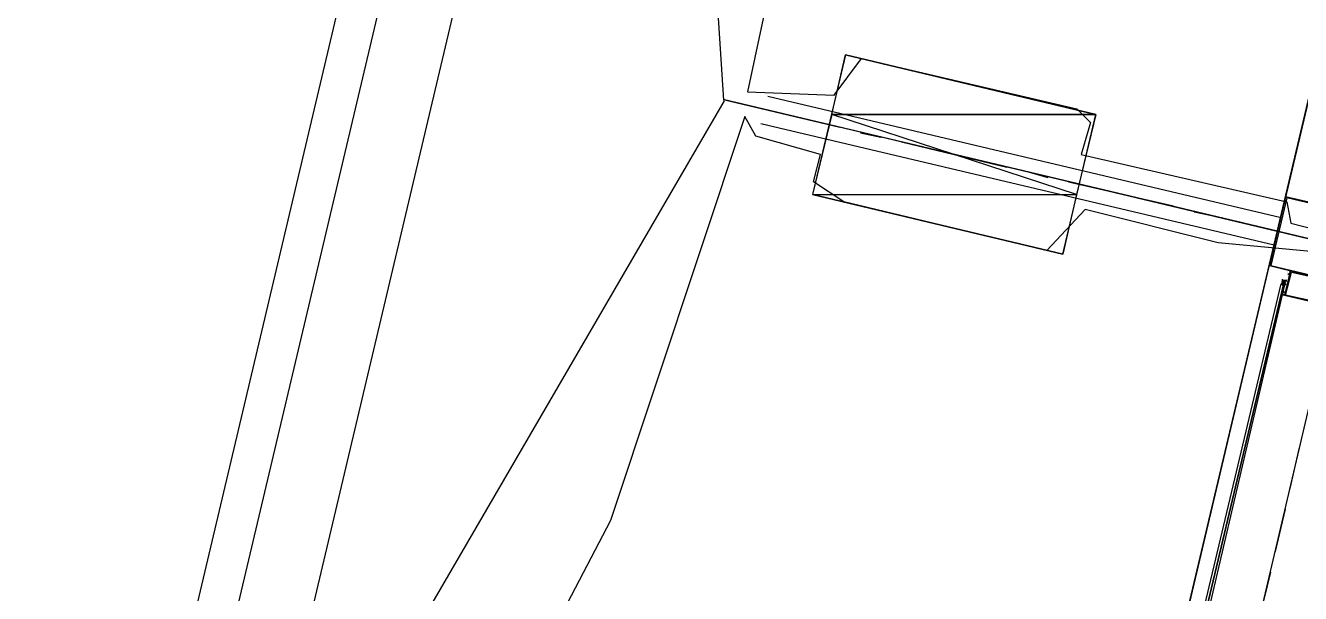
# Model space of a CAD drawing. Header units: feet. Extents: x -84 to 198, y -22 to 181.
# Drawn here: x 21.05 to 35.92, y 91.01 to 97.63 of the extents above; entities that cross this region are included whole.
import ezdxf

# ---------------------------------------------------------------- set-up
doc = ezdxf.new("R2010")
doc.units = ezdxf.units.FT
for name, color, linetype in [('A-AREA-UNIDAD', 30, 'CONTINUOUS'), ('A-LINEA', 7, 'CONTINUOUS'), ('A-MURO-CONCRETO', 8, 'CONTINUOUS')]:
    doc.layers.add(name, color=color, linetype=linetype)

msp = doc.modelspace()

# ---------------------------------------------------------------- linework, layer by layer
at = {"layer": 'A-AREA-UNIDAD'}
for points in [[(29.088, 112.7289), (29.088, 112.0178), (29.728, 109.4933), (30.16, 106.4533), (30.24, 101.9378), (29.92, 98.9689), (29.472, 96.8533), (30.48, 96.8178), (30.8, 97.2444), (33.312, 96.6578), (33.472, 96.4978), (33.36, 96.1244), (35.76, 95.5733), (35.808, 95.3244), (36.08, 95.2533)], [(36.288, 94.9689), (34.96, 95.0933), (33.408, 95.4844), (32.96, 95.0044), (30.592, 95.5733), (30.24, 95.8044), (30.32, 96.1244), (29.568, 96.3378), (29.44, 96.5689), (27.872, 91.8578), (25.632, 87.5733), (23.968, 85.1733), (22.208, 83.1289), (22.208, 82.6844), (20.928, 81.8844), (19.072, 79.68), (17.28, 76.8)]]:
    msp.add_lwpolyline(points, dxfattribs=at)
at = {"layer": 'A-LINEA'}
for p, q in [((29.1924, 96.7574), (28.1027, 114.2207)), ((21.0069, 82.2403), (28.3763, 113.3838)), ((21.0069, 82.2403), (28.3763, 113.3838)), ((21.0069, 82.2403), (28.3763, 113.3838)), ((21.5623, 82.5607), (28.7251, 112.8443)), ((22.5845, 83.1599), (29.3705, 111.8506)), ((20.4035, 81.6263), (29.201, 96.7511)), ((36.7467, 94.9644), (29.1867, 96.7644)), ((29.1867, 96.7644), (30.5467, 96.4444)), ((29.7067, 96.8044), (35.6933, 95.3911)), ((29.6267, 96.4844), (35.6133, 95.0711)), ((30.7867, 96.3778), (31.0267, 96.3244)), ((31.2667, 96.2711), (32.4933, 95.9778)), ((32.7333, 95.9244), (32.9733, 95.8578)), ((33.2133, 95.8044), (34.44, 95.5244)), ((34.68, 95.4578), (34.92, 95.4044)), ((35.16, 95.3511), (36.3867, 95.0578)), ((35.7733, 94.7511), (35.7733, 94.7511)), ((35.7733, 94.7511), (35.7733, 94.7511)), ((35.6933, 94.6178), (35.7067, 94.6178)), ((35.6933, 94.6178), (35.6933, 94.6178)), ((35.6933, 94.6178), (35.6933, 94.6178)), ((35.6933, 94.6178), (35.6933, 94.6178)), ((35.6933, 94.6178), (35.6933, 94.6178)), ((35.6933, 94.6178), (35.6933, 94.6178)), ((35.6933, 94.6178), (35.6933, 94.6178)), ((35.6933, 94.6178), (35.6933, 94.6178)), ((35.7061, 94.6041), (35.7195, 94.6605)), ((35.7067, 94.6711), (35.7067, 94.6578)), ((35.7067, 94.6578), (35.7067, 94.6444)), ((35.7067, 94.6578), (35.72, 94.6578)), ((35.7067, 94.6578), (35.7067, 94.6578)), ((35.7067, 94.6578), (35.7067, 94.6578)), ((35.7067, 94.6578), (35.7067, 94.6578)), ((35.7067, 94.6578), (35.7067, 94.6578)), ((35.7067, 94.6578), (35.7067, 94.6578)), ((35.7067, 94.6578), (35.7067, 94.6578)), ((35.7067, 94.6578), (35.72, 94.6578)), ((35.7067, 94.6578), (35.7067, 94.6578)), ((35.7067, 94.6578), (35.7067, 94.6578)), ((35.7067, 94.6578), (35.7067, 94.6578)), ((35.7067, 94.6578), (35.7067, 94.6578)), ((35.7067, 94.6578), (35.7067, 94.6578)), ((35.7067, 94.6444), (35.7067, 94.6444)), ((35.7067, 94.6444), (35.7067, 94.6444)), ((35.7067, 94.6444), (35.7067, 94.6444)), ((35.7067, 94.6444), (35.7067, 94.6444)), ((35.7067, 94.6444), (35.7067, 94.6444)), ((35.7067, 94.6311), (35.7067, 94.6444)), ((35.7067, 94.6444), (35.7067, 94.6444)), ((35.7067, 94.6444), (35.7067, 94.6444)), ((35.7067, 94.6444), (35.72, 94.6444)), ((35.7067, 94.6444), (35.7067, 94.6444)), ((35.7067, 94.6311), (35.7067, 94.6444)), ((35.7067, 94.6311), (35.7067, 94.6444)), ((35.72, 94.6444), (35.7067, 94.6444)), ((35.7067, 94.6444), (35.7067, 94.6444)), ((35.7067, 94.6444), (35.7067, 94.6444)), ((35.7067, 94.6444), (35.7067, 94.6444)), ((35.7067, 94.6444), (35.7067, 94.6311)), ((35.7067, 94.6444), (35.7067, 94.6444)), ((35.7067, 94.6444), (35.7067, 94.6444)), ((35.7067, 94.6311), (35.7067, 94.6311)), ((35.7067, 94.6311), (35.7067, 94.6311)), ((35.7067, 94.6311), (35.7067, 94.6311)), ((35.7067, 94.6311), (35.7067, 94.6311)), ((35.7067, 94.6311), (35.7067, 94.6311)), ((35.7067, 94.6311), (35.7067, 94.6311)), ((35.7067, 94.6311), (35.7067, 94.6311)), ((35.7067, 94.6311), (35.7067, 94.6311)), ((35.7067, 94.6311), (35.7067, 94.6311)), ((35.7067, 94.6311), (35.72, 94.6311)), ((35.72, 94.6311), (35.7067, 94.6311)), ((35.7067, 94.6311), (35.7067, 94.6311)), ((35.7067, 94.6311), (35.7067, 94.6178)), ((35.72, 94.6311), (35.7067, 94.6311)), ((35.7067, 94.6311), (35.7067, 94.6311)), ((35.7067, 94.6311), (35.7067, 94.6311)), ((35.7067, 94.6311), (35.7067, 94.6311)), ((35.7067, 94.6311), (35.7067, 94.6311)), ((35.7067, 94.6311), (35.7067, 94.6311)), ((35.7067, 94.6311), (35.7067, 94.6311)), ((35.7067, 94.6311), (35.7067, 94.6311)), ((35.7067, 94.6311), (35.7067, 94.6311)), ((35.7067, 94.6178), (35.72, 94.6311)), ((35.7067, 94.6311), (35.7067, 94.6311)), ((35.7067, 94.6311), (35.7067, 94.6311)), ((35.7067, 94.6311), (35.7067, 94.6311)), ((35.72, 94.6311), (35.7067, 94.6311)), ((35.7067, 94.6311), (35.7067, 94.6311)), ((35.72, 94.6311), (35.7067, 94.6311)), ((35.7067, 94.6311), (35.7067, 94.6311)), ((35.7067, 94.6178), (35.7067, 94.6178)), ((35.7067, 94.6178), (35.7067, 94.6178)), ((35.7067, 94.6178), (35.7067, 94.6178)), ((35.7067, 94.6178), (35.7067, 94.6178)), ((35.7067, 94.6178), (35.7067, 94.6178)), ((35.7067, 94.6178), (35.7067, 94.6178)), ((35.7067, 94.6178), (35.7067, 94.6178)), ((35.7067, 94.6178), (35.7067, 94.6178)), ((35.7067, 94.6178), (35.7067, 94.6178)), ((35.7067, 94.6178), (35.7067, 94.6178)), ((35.7067, 94.6178), (35.7067, 94.6178)), ((35.7067, 94.6178), (35.7067, 94.6178)), ((35.7067, 94.6178), (35.7067, 94.6178)), ((35.7067, 94.6178), (35.7067, 94.6178)), ((35.7067, 94.6178), (35.7067, 94.6178)), ((35.7067, 94.6178), (35.7067, 94.6178)), ((35.7067, 94.6178), (35.7067, 94.6178)), ((35.7067, 94.6178), (35.7067, 94.6178)), ((35.7067, 94.6178), (35.7067, 94.6178)), ((35.7067, 94.6178), (35.7067, 94.6178)), ((35.72, 94.6178), (35.7067, 94.6178)), ((35.72, 94.6578), (35.72, 94.6578)), ((35.72, 94.6578), (35.72, 94.6578)), ((35.72, 94.6578), (35.72, 94.6578)), ((35.72, 94.6578), (35.72, 94.6578)), ((35.72, 94.6578), (35.72, 94.6578)), ((35.72, 94.6578), (35.72, 94.6578)), ((35.72, 94.6578), (35.72, 94.6578)), ((35.72, 94.6578), (35.72, 94.6578)), ((35.72, 94.6578), (35.72, 94.6578)), ((35.72, 94.6578), (35.72, 94.6578)), ((35.72, 94.6578), (35.72, 94.6578)), ((35.72, 94.6578), (35.7333, 94.6578)), ((35.72, 94.6578), (35.72, 94.6578)), ((35.72, 94.6578), (35.72, 94.6578)), ((35.72, 94.6578), (35.72, 94.6578)), ((35.72, 94.6578), (35.72, 94.6444)), ((35.72, 94.6578), (35.72, 94.6578)), ((35.72, 94.6578), (35.72, 94.6578)), ((35.72, 94.6578), (35.7333, 94.6578)), ((35.72, 94.6578), (35.72, 94.6578)), ((35.72, 94.6578), (35.72, 94.6578)), ((35.72, 94.6578), (35.72, 94.6578)), ((35.72, 94.6578), (35.72, 94.6578)), ((35.72, 94.6578), (35.72, 94.6578)), ((35.72, 94.6578), (35.72, 94.6578)), ((35.72, 94.6578), (35.72, 94.6578)), ((35.72, 94.6578), (35.72, 94.6578)), ((35.72, 94.6578), (35.72, 94.6578)), ((35.72, 94.6578), (35.72, 94.6444)), ((35.72, 94.6578), (35.72, 94.6578)), ((35.72, 94.6578), (35.72, 94.6578)), ((35.72, 94.6444), (35.72, 94.6444)), ((35.72, 94.6444), (35.72, 94.6444)), ((35.72, 94.6444), (35.72, 94.6444)), ((35.72, 94.6444), (35.72, 94.6444)), ((35.72, 94.6444), (35.72, 94.6444)), ((35.72, 94.6444), (35.72, 94.6444)), ((35.72, 94.6444), (35.72, 94.6444)), ((35.72, 94.6444), (35.72, 94.6444)), ((35.72, 94.6444), (35.72, 94.6444)), ((35.72, 94.6444), (35.72, 94.6311)), ((35.72, 94.6444), (35.72, 94.6444)), ((35.72, 94.6444), (35.72, 94.6444)), ((35.72, 94.6444), (35.72, 94.6444)), ((35.72, 94.6444), (35.72, 94.6444)), ((35.72, 94.6444), (35.72, 94.6444)), ((35.72, 94.6444), (35.72, 94.6444)), ((35.72, 94.6444), (35.72, 94.6444)), ((35.72, 94.6444), (35.72, 94.6444)), ((35.72, 94.6444), (35.72, 94.6444)), ((35.72, 94.6444), (35.72, 94.6444)), ((35.72, 94.6444), (35.72, 94.6444)), ((35.72, 94.6444), (35.72, 94.6444)), ((35.72, 94.6311), (35.72, 94.6444)), ((35.72, 94.6444), (35.72, 94.6444)), ((35.72, 94.6444), (35.72, 94.6444)), ((35.72, 94.6444), (35.72, 94.6444)), ((35.72, 94.6444), (35.72, 94.6444)), ((35.72, 94.6311), (35.72, 94.6444)), ((35.72, 94.6444), (35.72, 94.6444)), ((35.72, 94.6444), (35.72, 94.6444)), ((35.72, 94.6444), (35.72, 94.6444)), ((35.7333, 94.6444), (35.72, 94.6444)), ((35.72, 94.6311), (35.72, 94.6444)), ((35.72, 94.6311), (35.72, 94.6444)), ((35.72, 94.6444), (35.72, 94.6444)), ((35.7333, 94.6444), (35.72, 94.6444)), ((35.72, 94.6444), (35.72, 94.6444)), ((35.7333, 94.6444), (35.72, 94.6444)), ((35.72, 94.6444), (35.72, 94.6444)), ((35.72, 94.6444), (35.72, 94.6444)), ((35.72, 94.6311), (35.72, 94.6311)), ((35.72, 94.6311), (35.72, 94.6311)), ((35.72, 94.6311), (35.72, 94.6311)), ((35.72, 94.6311), (35.72, 94.6311)), ((35.72, 94.6311), (35.72, 94.6311)), ((35.72, 94.6311), (35.72, 94.6311)), ((35.72, 94.6311), (35.72, 94.6311)), ((35.72, 94.6311), (35.72, 94.6311)), ((35.72, 94.6178), (35.72, 94.6311)), ((35.72, 94.6311), (35.72, 94.6311)), ((35.72, 94.6311), (35.72, 94.6178)), ((35.72, 94.6178), (35.72, 94.6178)), ((35.72, 94.6178), (35.72, 94.6178)), ((35.72, 94.6178), (35.72, 94.6178)), ((35.72, 94.6178), (35.72, 94.6178)), ((35.72, 94.6178), (35.72, 94.6178)), ((35.72, 94.6178), (35.72, 94.6044)), ((35.72, 94.6178), (35.72, 94.6178)), ((35.72, 94.6178), (35.72, 94.6178)), ((35.72, 94.6178), (35.72, 94.6178)), ((35.72, 94.6178), (35.72, 94.6178)), ((35.72, 94.6178), (35.7333, 94.6178)), ((35.72, 94.6178), (35.72, 94.6178)), ((35.72, 94.6178), (35.72, 94.6178)), ((35.72, 94.6178), (35.72, 94.6178)), ((35.72, 94.6178), (35.72, 94.6178)), ((35.72, 94.6178), (35.7333, 94.6178)), ((35.72, 94.6178), (35.72, 94.6178)), ((35.72, 94.6178), (35.72, 94.6178)), ((35.72, 94.6178), (35.72, 94.6044)), ((35.72, 94.6178), (35.72, 94.6178)), ((35.72, 94.6178), (35.72, 94.6178)), ((35.72, 94.6178), (35.72, 94.6178)), ((35.72, 94.6178), (35.72, 94.6178)), ((35.72, 94.6178), (35.72, 94.6178)), ((35.72, 94.6178), (35.72, 94.6178)), ((35.72, 94.6178), (35.72, 94.6178)), ((35.72, 94.6178), (35.72, 94.6178)), ((35.72, 94.6178), (35.72, 94.6178)), ((35.72, 94.6178), (35.72, 94.6178)), ((35.72, 94.6178), (35.72, 94.6178)), ((35.72, 94.6044), (35.72, 94.6178)), ((35.72, 94.6044), (35.72, 94.6044)), ((35.72, 94.6044), (35.72, 94.6044)), ((35.72, 94.6044), (35.72, 94.6044)), ((35.72, 94.6044), (35.72, 94.6044)), ((35.72, 94.6044), (35.72, 94.6044)), ((35.7333, 94.6578), (35.7333, 94.6578)), ((35.7333, 94.6578), (35.7333, 94.6578)), ((35.7333, 94.6578), (35.7333, 94.6578)), ((35.7333, 94.6578), (35.7333, 94.6578)), ((35.7333, 94.6578), (35.7333, 94.6578)), ((35.7333, 94.6578), (35.7333, 94.6444)), ((35.7333, 94.6578), (35.7333, 94.6578)), ((35.7333, 94.6578), (35.7333, 94.6578)), ((35.7333, 94.6578), (35.7467, 94.6578)), ((35.7333, 94.6578), (35.7333, 94.6578)), ((35.7333, 94.6578), (35.7333, 94.6578)), ((35.7333, 94.6578), (35.7333, 94.6578)), ((35.7333, 94.6578), (35.7333, 94.6578)), ((35.7333, 94.6578), (35.7333, 94.6578)), ((35.7333, 94.6578), (35.7333, 94.6578)), ((35.7333, 94.6578), (35.7333, 94.6578)), ((35.7333, 94.6578), (35.7333, 94.6578)), ((35.7333, 94.6578), (35.7333, 94.6578)), ((35.7333, 94.6578), (35.7333, 94.6578)), ((35.7333, 94.6578), (35.7333, 94.6578)), ((35.7333, 94.6578), (35.7333, 94.6578)), ((35.7333, 94.6578), (35.7333, 94.6578)), ((35.7333, 94.6578), (35.7333, 94.6578)), ((35.7333, 94.6444), (35.7333, 94.6444)), ((35.7333, 94.6444), (35.7333, 94.6444)), ((35.7333, 94.6444), (35.7333, 94.6444)), ((35.7333, 94.6444), (35.7333, 94.6444)), ((35.7333, 94.6444), (35.7333, 94.6444)), ((35.7333, 94.6444), (35.7333, 94.6444)), ((35.7333, 94.6444), (35.7333, 94.6444)), ((35.7333, 94.6444), (35.7333, 94.6444)), ((35.7333, 94.6444), (35.7333, 94.6444)), ((35.7333, 94.6444), (35.7333, 94.6444)), ((35.7333, 94.6444), (35.7333, 94.6444)), ((35.7333, 94.6178), (35.7333, 94.6178)), ((35.7333, 94.6178), (35.7333, 94.6178)), ((35.7333, 94.6178), (35.7333, 94.6178)), ((35.7333, 94.6178), (35.7333, 94.6044)), ((35.7333, 94.6178), (35.7333, 94.6178)), ((35.7333, 94.6044), (35.7333, 94.6044)), ((35.7333, 94.6044), (35.7333, 94.6044)), ((35.7333, 94.6044), (35.7333, 94.6044)), ((35.7333, 94.6044), (35.7333, 94.6044)), ((35.7333, 94.6044), (35.7467, 94.6044)), ((35.7333, 94.6044), (35.7333, 94.6044)), ((35.7333, 94.6044), (35.7333, 94.6044)), ((35.7333, 94.6044), (35.7333, 94.6044)), ((35.7333, 94.6044), (35.7333, 94.6044)), ((35.7333, 94.6044), (35.7333, 94.6044)), ((35.7333, 94.6044), (35.7333, 94.6044)), ((35.7467, 94.6578), (35.7467, 94.6578)), ((35.7467, 94.6578), (35.7467, 94.6578)), ((35.7467, 94.6578), (35.7467, 94.6578)), ((35.7467, 94.6578), (35.7467, 94.6578)), ((35.7467, 94.6578), (35.7467, 94.6578)), ((35.7467, 94.6044), (35.7467, 94.6044)), ((35.76, 94.6578), (35.76, 94.6578)), ((35.72, 94.5111), (35.72, 94.5111)), ((35.72, 94.5111), (35.72, 94.5111)), ((35.4667, 90.8178), (36.2933, 94.3511)), ((35.8, 92.2311), (35.9067, 92.7111)), ((35.6267, 91.4978), (35.7467, 91.9911)), ((35.4533, 90.7644), (35.5733, 91.2578))]:
    msp.add_line(p, q, dxfattribs=at)
for points in [[(28.68, 83.8711), (32.7333, 82.9111), (38.56, 107.5244), (34.5067, 108.4844)], [(38.56, 107.5244), (35.6533, 95.2311), (29.1867, 96.7644)], [(33.1467, 94.9644), (33.5333, 96.5911), (30.6133, 97.2844), (30.2267, 95.6578), (33.1467, 94.9644)], [(32.7467, 82.9378), (35.6533, 95.2311), (29.1867, 96.7644)], [(35.56, 94.8311), (36.36, 94.6311), (36.56, 95.4444), (35.7467, 95.6311), (35.56, 94.8311)], [(35.5733, 94.8311), (36.36, 94.6444), (36.5467, 95.4311), (35.76, 95.6178), (35.5733, 94.8311)], [(36.36, 94.6311), (35.8, 94.7644), (35.7333, 94.4844), (36.2933, 94.3511), (36.36, 94.6311), (36.2933, 94.3644), (35.7467, 94.4844), (35.8133, 94.7511), (36.36, 94.6311)], [(35.8, 94.7644), (35.8, 94.7644), (35.8, 94.7644), (35.7733, 94.7778), (35.7733, 94.7778), (35.7733, 94.7778)], [(35.7733, 94.7644), (35.7733, 94.7644), (35.7733, 94.7644)], [(35.7733, 94.7378), (35.7733, 94.7378), (35.7733, 94.7378), (35.7867, 94.7244), (35.7867, 94.7244), (35.8, 94.7511), (35.8, 94.7511), (35.8, 94.7511), (35.8, 94.7378), (35.8, 94.7378), (35.8, 94.7511), (35.8, 94.7511), (35.8, 94.7511), (35.8, 94.7644), (35.8, 94.7511), (35.8, 94.7511), (35.8, 94.7511)], [(34.8, 90.8578), (35.6933, 94.6178), (35.7067, 94.6044), (35.72, 94.6044), (34.8267, 90.8444), (34.8133, 90.8578), (34.8, 90.8578)], [(34.8267, 90.8444), (35.72, 94.6044), (35.7333, 94.6044), (34.8533, 90.8444), (34.84, 90.8444), (34.8267, 90.8444)], [(35.7467, 94.6044), (35.7333, 94.6044), (35.72, 94.6044), (35.7067, 94.6178), (35.6933, 94.6178)], [(35.7067, 94.6578), (35.72, 94.6578), (35.7333, 94.6578), (35.7467, 94.6578), (35.76, 94.6578)], [(35.7067, 94.6178), (35.7067, 94.6178), (35.72, 94.6178), (35.72, 94.6311)], [(35.7579, 94.6439), (35.734, 94.6296), (35.7476, 94.6053)], [(35.7333, 94.4978), (35.7467, 94.4978), (35.7467, 94.5111), (35.7467, 94.4978), (35.7467, 94.4978), (35.7467, 94.4978), (35.7467, 94.4844), (35.7333, 94.4844), (35.7333, 94.4978), (35.7333, 94.4978), (35.7333, 94.4978), (35.7333, 94.4844), (35.7333, 94.4844), (35.7067, 94.4844), (35.7067, 94.4844), (35.7067, 94.4844)], [(35.7067, 94.4978), (35.7067, 94.4978), (35.72, 94.4978)], [(35.72, 94.5244), (35.72, 94.5244), (35.72, 94.5244), (35.7467, 94.5244), (35.7467, 94.5244), (35.7333, 94.5111), (35.7333, 94.5111)]]:
    msp.add_lwpolyline(points, dxfattribs=at)
for points in [[(35.8, 94.7511), (35.8, 94.7511), (35.8, 94.7511), (35.8, 94.7511)], [(35.7333, 94.4978), (35.7467, 94.4978), (35.7467, 94.4978), (35.7333, 94.4978)]]:
    msp.add_lwpolyline(points, close=True, dxfattribs=at)
at = {"layer": 'A-MURO-CONCRETO'}
for points in [[(30.6133, 97.2844), (33.5333, 96.5911), (30.4533, 96.5911), (30.6133, 97.2844), (30.6133, 97.2844)], [(30.4533, 96.5911), (30.2267, 95.6578), (33.3067, 95.6578), (30.4533, 96.5911)], [(30.4533, 96.5911), (33.5333, 96.5911), (33.3067, 95.6578), (30.4533, 96.5911), (30.4533, 96.5911)], [(30.2267, 95.6578), (33.3067, 95.6578), (33.1467, 94.9644), (30.2267, 95.6578), (30.2267, 95.6578)]]:
    msp.add_lwpolyline(points, dxfattribs=at)

doc.saveas('drawing.dxf')
